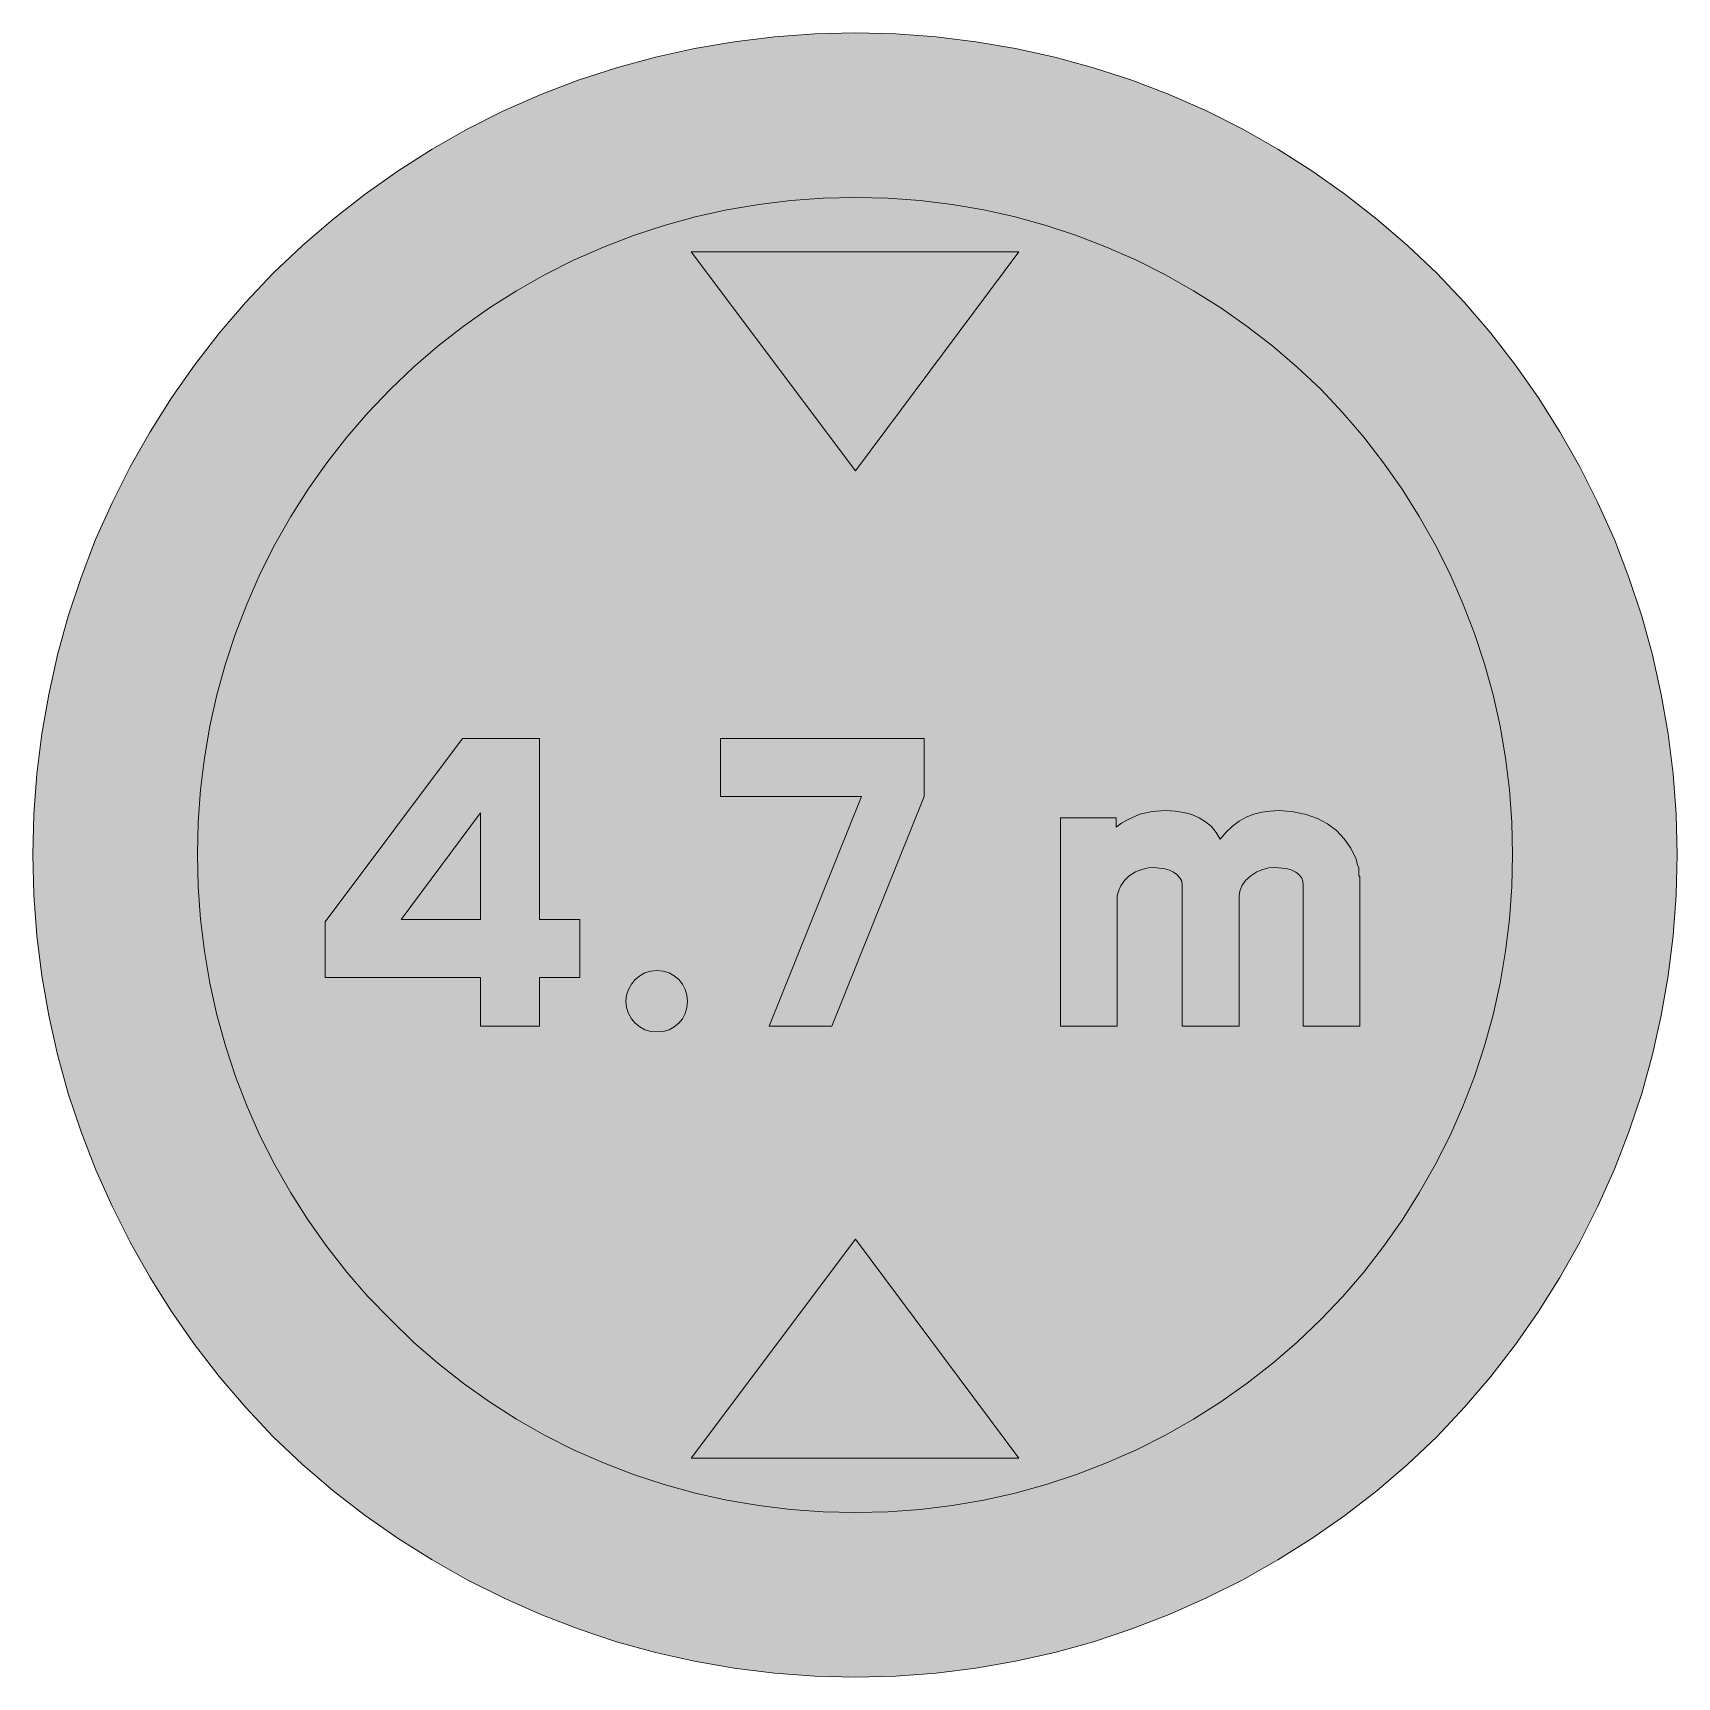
# Model space of a CAD drawing. Header units: metres. Extents: x 160 to 410, y 11 to 261.
import ezdxf

# ---------------------------------------------------------------- set-up
doc = ezdxf.new("R2010")
doc.units = ezdxf.units.M
for name, color, linetype, true_color in [('FILL_BLACK_000000', 7, 'Continuous', 0x000000), ('FILL_RED_FF0000', 7, 'Continuous', 0xff0000), ('FILL_WHITE_FFFFFF', 7, 'Continuous', 0xffffff)]:
    doc.layers.add(name, color=color, linetype=linetype, true_color=true_color)

msp = doc.modelspace()

# ---------------------------------------------------------------- hatches: boundary and pattern name
at = {"layer": 'FILL_BLACK_000000', "true_color": 0x000000}
h = msp.add_hatch(color=7, dxfattribs=at)
h.dxf.hatch_style = 1
h.paths.add_polyline_path([(259.74, 227.7), (309.6, 227.7), (284.76, 194.4), (259.74, 227.7)])
h = msp.add_hatch(color=7, dxfattribs=at)
h.dxf.hatch_style = 1
h.paths.add_polyline_path([(242.82, 117.36), (236.7, 117.36), (236.7, 109.98), (227.7, 109.98), (227.7, 117.36), (204.12, 117.36), (204.12, 125.82), (225, 153.72), (236.7, 153.72), (236.7, 126.18), (242.82, 126.18), (242.82, 117.36)])
h.paths.add_polyline_path([(227.7, 126.18), (227.7, 142.38), (215.64, 126.18), (227.7, 126.18)], flags=16)
h = msp.add_hatch(color=7, dxfattribs=at)
h.dxf.hatch_style = 1
h.paths.add_polyline_path([(285.66, 144.9), (264.24, 144.9), (264.24, 153.72), (295.2, 153.72), (295.2, 144.9), (281.16, 109.98), (271.62, 109.98), (285.66, 144.9)])
h = msp.add_hatch(color=7, dxfattribs=at)
h.dxf.hatch_style = 1
h.paths.add_polyline_path([(347.61, 134.03), (346.68, 133.81), (345.75, 133.42), (344.88, 132.84), (344.07, 132.11), (343.51, 131.31), (343.18, 130.51), (343.08, 129.78), (343.08, 109.98), (334.44, 109.98), (334.44, 131.58), (334.3, 132.1), (334.02, 132.58), (333.61, 133.01), (333.09, 133.38), (332.47, 133.68), (331.76, 133.91), (330.12, 134.1), (329.25, 134.03), (328.3, 133.81), (327.31, 133.42), (326.34, 132.84), (325.63, 132.11), (325.1, 131.31), (324.75, 130.51), (324.54, 129.78), (324.54, 109.98), (315.9, 109.98), (315.9, 141.66), (324.36, 141.66), (324.36, 140.22), (325.2, 140.83), (326.09, 141.34), (327.96, 142.2), (329.87, 142.6), (331.92, 142.74), (333.35, 142.67), (334.68, 142.47), (335.9, 142.13), (337, 141.66), (337.99, 141.05), (338.86, 140.31), (339.59, 139.43), (340.2, 138.42), (341.1, 139.48), (342.06, 140.39), (343.08, 141.13), (344.16, 141.73), (345.31, 142.18), (346.53, 142.5), (347.82, 142.68), (349.2, 142.74), (351.33, 142.56), (353.26, 142.17), (354.99, 141.56), (356.53, 140.74), (357.89, 139.7), (359.07, 138.46), (360.07, 137.01), (360.9, 135.36), (361.08, 134.46), (361.26, 134.1), (361.26, 133.74), (361.26, 132.84), (361.44, 132.66), (361.44, 109.98), (352.8, 109.98), (352.8, 131.4), (352.78, 131.94), (352.62, 132.48), (352.17, 133), (351.72, 133.38), (351.01, 133.72), (350.23, 133.94), (348.48, 134.1), (347.61, 134.03)])
h = msp.add_hatch(color=7, dxfattribs=at)
h.dxf.hatch_style = 1
h.paths.add_polyline_path([(259.11, 112.78), (258.85, 111.89), (258.43, 111.09), (257.87, 110.41), (257.19, 109.85), (256.39, 109.43), (255.5, 109.17), (254.52, 109.08), (253.6, 109.17), (252.73, 109.43), (251.93, 109.85), (251.23, 110.41), (250.66, 111.09), (250.22, 111.89), (249.94, 112.78), (249.84, 113.76), (249.94, 114.68), (250.22, 115.55), (250.66, 116.35), (251.23, 117.04), (251.93, 117.62), (252.73, 118.06), (253.6, 118.34), (254.52, 118.44), (255.5, 118.34), (256.39, 118.06), (257.19, 117.62), (257.87, 117.04), (258.43, 116.35), (258.85, 115.55), (259.11, 114.68), (259.2, 113.76), (259.11, 112.78)])
h = msp.add_hatch(color=7, dxfattribs=at)
h.dxf.hatch_style = 1
h.paths.add_polyline_path([(309.6, 44.28), (259.74, 44.28), (284.76, 77.58), (309.6, 44.28)])
at = {"layer": 'FILL_RED_FF0000', "true_color": 0xff0000}
h = msp.add_hatch(color=7, dxfattribs=at)
h.dxf.hatch_style = 1
h.paths.add_polyline_path([(409.53, 129.89), (409.08, 123.74), (408.32, 117.64), (407.27, 111.6), (405.93, 105.63), (404.29, 99.73), (402.36, 93.92), (400.14, 88.2), (397.64, 82.59), (394.88, 77.11), (391.87, 71.77), (388.6, 66.58), (385.08, 61.55), (381.33, 56.69), (377.35, 52.01), (373.14, 47.52), (368.66, 43.31), (364, 39.33), (359.16, 35.58), (354.15, 32.06), (348.97, 28.79), (343.63, 25.78), (338.12, 23.02), (332.46, 20.52), (326.74, 18.3), (320.93, 16.37), (315.04, 14.73), (309.08, 13.39), (303.06, 12.34), (297, 11.58), (290.89, 11.13), (284.76, 10.98), (278.57, 11.13), (272.42, 11.58), (266.32, 12.34), (260.28, 13.39), (254.31, 14.73), (248.41, 16.37), (242.6, 18.3), (236.88, 20.52), (231.22, 23.02), (225.71, 25.78), (220.37, 28.79), (215.19, 32.06), (210.18, 35.58), (205.34, 39.33), (200.68, 43.31), (196.2, 47.52), (191.99, 52.01), (188.01, 56.69), (184.26, 61.55), (180.74, 66.58), (177.47, 71.77), (174.46, 77.11), (171.7, 82.59), (169.2, 88.2), (166.98, 93.92), (165.05, 99.73), (163.41, 105.63), (162.07, 111.6), (161.02, 117.64), (160.26, 123.74), (159.81, 129.89), (159.66, 136.08), (159.81, 142.21), (160.26, 148.32), (161.02, 154.39), (162.07, 160.42), (163.41, 166.41), (165.05, 172.33), (166.98, 178.18), (169.2, 183.96), (171.7, 189.56), (174.46, 195.02), (177.47, 200.33), (180.74, 205.49), (184.26, 210.49), (188.01, 215.32), (191.99, 219.98), (196.2, 224.46), (200.68, 228.68), (205.34, 232.68), (210.18, 236.46), (215.19, 240.01), (220.37, 243.31), (225.71, 246.36), (231.22, 249.14), (236.88, 251.64), (242.6, 253.8), (248.41, 255.68), (254.31, 257.29), (260.28, 258.61), (266.32, 259.65), (272.42, 260.4), (278.57, 260.85), (284.76, 261), (290.89, 260.85), (297, 260.4), (303.06, 259.65), (309.08, 258.61), (315.04, 257.29), (320.93, 255.68), (326.74, 253.8), (332.46, 251.64), (338.12, 249.14), (343.63, 246.36), (348.97, 243.31), (354.15, 240.01), (359.16, 236.46), (364, 232.68), (368.66, 228.68), (373.14, 224.46), (377.35, 219.98), (381.33, 215.32), (385.08, 210.49), (388.6, 205.49), (391.87, 200.33), (394.88, 195.02), (397.64, 189.56), (400.14, 183.96), (402.36, 178.18), (404.29, 172.33), (405.93, 166.41), (407.27, 160.42), (408.32, 154.39), (409.08, 148.32), (409.53, 142.21), (409.68, 136.08), (409.53, 129.89)])
at = {"layer": 'FILL_WHITE_FFFFFF', "true_color": 0xffffff}
h = msp.add_hatch(color=7, dxfattribs=at)
h.dxf.hatch_style = 1
h.paths.add_polyline_path([(384.54, 131.15), (384.19, 126.24), (383.6, 121.35), (382.77, 116.5), (381.71, 111.71), (380.41, 106.97), (378.87, 102.31), (377.1, 97.74), (375.1, 93.26), (372.89, 88.88), (370.47, 84.61), (367.85, 80.46), (365.04, 76.45), (362.04, 72.58), (358.86, 68.87), (355.5, 65.34), (351.91, 61.92), (348.18, 58.7), (344.31, 55.66), (340.29, 52.83), (336.14, 50.2), (331.86, 47.77), (327.45, 45.56), (322.92, 43.56), (318.36, 41.79), (313.72, 40.25), (309.01, 38.95), (304.24, 37.89), (299.43, 37.06), (294.57, 36.47), (289.68, 36.12), (284.76, 36), (279.83, 36.12), (274.92, 36.47), (270.03, 37.06), (265.18, 37.89), (260.39, 38.95), (255.65, 40.25), (250.99, 41.79), (246.42, 43.56), (241.89, 45.56), (237.48, 47.77), (233.21, 50.2), (229.07, 52.83), (225.08, 55.66), (221.23, 58.7), (217.55, 61.92), (214.02, 65.34), (210.6, 68.87), (207.38, 72.58), (204.34, 76.45), (201.51, 80.46), (198.88, 84.61), (196.45, 88.88), (194.24, 93.26), (192.24, 97.74), (190.47, 102.31), (188.93, 106.97), (187.63, 111.71), (186.57, 116.5), (185.74, 121.35), (185.15, 126.24), (184.8, 131.15), (184.68, 136.08), (184.8, 141), (185.15, 145.89), (185.74, 150.75), (186.57, 155.56), (187.63, 160.33), (188.93, 165.04), (190.47, 169.68), (192.24, 174.24), (194.24, 178.77), (196.45, 183.18), (198.88, 187.46), (201.51, 191.61), (204.34, 195.63), (207.38, 199.5), (210.6, 203.23), (214.02, 206.82), (217.55, 210.18), (221.23, 213.36), (225.08, 216.36), (229.07, 219.17), (233.21, 221.79), (237.48, 224.21), (241.89, 226.42), (246.42, 228.42), (250.99, 230.19), (255.65, 231.73), (260.39, 233.03), (265.18, 234.09), (270.03, 234.92), (274.92, 235.51), (279.83, 235.86), (284.76, 235.98), (289.68, 235.86), (294.57, 235.51), (299.43, 234.92), (304.24, 234.09), (309.01, 233.03), (313.72, 231.73), (318.36, 230.19), (322.92, 228.42), (327.45, 226.42), (331.86, 224.21), (336.14, 221.79), (340.29, 219.17), (344.31, 216.36), (348.18, 213.36), (351.91, 210.18), (355.5, 206.82), (358.86, 203.23), (362.04, 199.5), (365.04, 195.63), (367.85, 191.61), (370.47, 187.46), (372.89, 183.18), (375.1, 178.77), (377.1, 174.24), (378.87, 169.68), (380.41, 165.04), (381.71, 160.33), (382.77, 155.56), (383.6, 150.75), (384.19, 145.89), (384.54, 141), (384.66, 136.08), (384.54, 131.15)])

# ---------------------------------------------------------------- linework, layer by layer
at = {"layer": 'FILL_BLACK_000000', "lineweight": 0, "true_color": 0x000000}
for points in [[(259.74, 227.7), (309.6, 227.7), (284.76, 194.4)], [(242.82, 117.36), (236.7, 117.36), (236.7, 109.98), (227.7, 109.98), (227.7, 117.36), (204.12, 117.36), (204.12, 125.82), (225, 153.72), (236.7, 153.72), (236.7, 126.18), (242.82, 126.18)], [(285.66, 144.9), (264.24, 144.9), (264.24, 153.72), (295.2, 153.72), (295.2, 144.9), (281.16, 109.98), (271.62, 109.98)], [(347.61, 134.03), (346.68, 133.81), (345.75, 133.42), (344.88, 132.84), (344.07, 132.11), (343.51, 131.31), (343.18, 130.51), (343.08, 129.78), (343.08, 109.98), (334.44, 109.98), (334.44, 131.58), (334.3, 132.1), (334.02, 132.58), (333.61, 133.01), (333.09, 133.38), (332.47, 133.68), (331.76, 133.91), (330.12, 134.1), (329.25, 134.03), (328.3, 133.81), (327.31, 133.42), (326.34, 132.84), (325.63, 132.11), (325.1, 131.31), (324.75, 130.51), (324.54, 129.78), (324.54, 109.98), (315.9, 109.98), (315.9, 141.66), (324.36, 141.66), (324.36, 140.22), (325.2, 140.83), (326.09, 141.34), (327.96, 142.2), (329.87, 142.6), (331.92, 142.74), (333.35, 142.67), (334.68, 142.47), (335.9, 142.13), (337, 141.66), (337.99, 141.05), (338.86, 140.31), (339.59, 139.43), (340.2, 138.42), (341.1, 139.48), (342.06, 140.39), (343.08, 141.13), (344.16, 141.73), (345.31, 142.18), (346.53, 142.5), (347.82, 142.68), (349.2, 142.74), (351.33, 142.56), (353.26, 142.17), (354.99, 141.56), (356.53, 140.74), (357.89, 139.7), (359.07, 138.46), (360.07, 137.01), (360.9, 135.36), (361.08, 134.46), (361.26, 134.1), (361.26, 133.74), (361.26, 132.84), (361.44, 132.66), (361.44, 109.98), (352.8, 109.98), (352.8, 131.4), (352.78, 131.94), (352.62, 132.48), (352.17, 133), (351.72, 133.38), (351.01, 133.72), (350.23, 133.94), (348.48, 134.1)], [(227.7, 126.18), (227.7, 142.38), (215.64, 126.18)], [(259.11, 112.78), (258.85, 111.89), (258.43, 111.09), (257.87, 110.41), (257.19, 109.85), (256.39, 109.43), (255.5, 109.17), (254.52, 109.08), (253.6, 109.17), (252.73, 109.43), (251.93, 109.85), (251.23, 110.41), (250.66, 111.09), (250.22, 111.89), (249.94, 112.78), (249.84, 113.76), (249.94, 114.68), (250.22, 115.55), (250.66, 116.35), (251.23, 117.04), (251.93, 117.62), (252.73, 118.06), (253.6, 118.34), (254.52, 118.44), (255.5, 118.34), (256.39, 118.06), (257.19, 117.62), (257.87, 117.04), (258.43, 116.35), (258.85, 115.55), (259.11, 114.68), (259.2, 113.76)], [(309.6, 44.28), (259.74, 44.28), (284.76, 77.58)]]:
    msp.add_lwpolyline(points, close=True, dxfattribs=at)
at = {"layer": 'FILL_RED_FF0000', "lineweight": 0, "true_color": 0xff0000}
msp.add_lwpolyline([(409.53, 129.89), (409.08, 123.74), (408.32, 117.64), (407.27, 111.6), (405.93, 105.63), (404.29, 99.73), (402.36, 93.92), (400.14, 88.2), (397.64, 82.59), (394.88, 77.11), (391.87, 71.77), (388.6, 66.58), (385.08, 61.55), (381.33, 56.69), (377.35, 52.01), (373.14, 47.52), (368.66, 43.31), (364, 39.33), (359.16, 35.58), (354.15, 32.06), (348.97, 28.79), (343.63, 25.78), (338.12, 23.02), (332.46, 20.52), (326.74, 18.3), (320.93, 16.37), (315.04, 14.73), (309.08, 13.39), (303.06, 12.34), (297, 11.58), (290.89, 11.13), (284.76, 10.98), (278.57, 11.13), (272.42, 11.58), (266.32, 12.34), (260.28, 13.39), (254.31, 14.73), (248.41, 16.37), (242.6, 18.3), (236.88, 20.52), (231.22, 23.02), (225.71, 25.78), (220.37, 28.79), (215.19, 32.06), (210.18, 35.58), (205.34, 39.33), (200.68, 43.31), (196.2, 47.52), (191.99, 52.01), (188.01, 56.69), (184.26, 61.55), (180.74, 66.58), (177.47, 71.77), (174.46, 77.11), (171.7, 82.59), (169.2, 88.2), (166.98, 93.92), (165.05, 99.73), (163.41, 105.63), (162.07, 111.6), (161.02, 117.64), (160.26, 123.74), (159.81, 129.89), (159.66, 136.08), (159.81, 142.21), (160.26, 148.32), (161.02, 154.39), (162.07, 160.42), (163.41, 166.41), (165.05, 172.33), (166.98, 178.18), (169.2, 183.96), (171.7, 189.56), (174.46, 195.02), (177.47, 200.33), (180.74, 205.49), (184.26, 210.49), (188.01, 215.32), (191.99, 219.98), (196.2, 224.46), (200.68, 228.68), (205.34, 232.68), (210.18, 236.46), (215.19, 240.01), (220.37, 243.31), (225.71, 246.36), (231.22, 249.14), (236.88, 251.64), (242.6, 253.8), (248.41, 255.68), (254.31, 257.29), (260.28, 258.61), (266.32, 259.65), (272.42, 260.4), (278.57, 260.85), (284.76, 261), (290.89, 260.85), (297, 260.4), (303.06, 259.65), (309.08, 258.61), (315.04, 257.29), (320.93, 255.68), (326.74, 253.8), (332.46, 251.64), (338.12, 249.14), (343.63, 246.36), (348.97, 243.31), (354.15, 240.01), (359.16, 236.46), (364, 232.68), (368.66, 228.68), (373.14, 224.46), (377.35, 219.98), (381.33, 215.32), (385.08, 210.49), (388.6, 205.49), (391.87, 200.33), (394.88, 195.02), (397.64, 189.56), (400.14, 183.96), (402.36, 178.18), (404.29, 172.33), (405.93, 166.41), (407.27, 160.42), (408.32, 154.39), (409.08, 148.32), (409.53, 142.21), (409.68, 136.08)], close=True, dxfattribs=at)
at = {"layer": 'FILL_WHITE_FFFFFF', "lineweight": 0, "true_color": 0xff0000}
msp.add_lwpolyline([(384.54, 131.15), (384.19, 126.24), (383.6, 121.35), (382.77, 116.5), (381.71, 111.71), (380.41, 106.97), (378.87, 102.31), (377.1, 97.74), (375.1, 93.26), (372.89, 88.88), (370.47, 84.61), (367.85, 80.46), (365.04, 76.45), (362.04, 72.58), (358.86, 68.87), (355.5, 65.34), (351.91, 61.92), (348.18, 58.7), (344.31, 55.66), (340.29, 52.83), (336.14, 50.2), (331.86, 47.77), (327.45, 45.56), (322.92, 43.56), (318.36, 41.79), (313.72, 40.25), (309.01, 38.95), (304.24, 37.89), (299.43, 37.06), (294.57, 36.47), (289.68, 36.12), (284.76, 36), (279.83, 36.12), (274.92, 36.47), (270.03, 37.06), (265.18, 37.89), (260.39, 38.95), (255.65, 40.25), (250.99, 41.79), (246.42, 43.56), (241.89, 45.56), (237.48, 47.77), (233.21, 50.2), (229.07, 52.83), (225.08, 55.66), (221.23, 58.7), (217.55, 61.92), (214.02, 65.34), (210.6, 68.87), (207.38, 72.58), (204.34, 76.45), (201.51, 80.46), (198.88, 84.61), (196.45, 88.88), (194.24, 93.26), (192.24, 97.74), (190.47, 102.31), (188.93, 106.97), (187.63, 111.71), (186.57, 116.5), (185.74, 121.35), (185.15, 126.24), (184.8, 131.15), (184.68, 136.08), (184.8, 141), (185.15, 145.89), (185.74, 150.75), (186.57, 155.56), (187.63, 160.33), (188.93, 165.04), (190.47, 169.68), (192.24, 174.24), (194.24, 178.77), (196.45, 183.18), (198.88, 187.46), (201.51, 191.61), (204.34, 195.63), (207.38, 199.5), (210.6, 203.23), (214.02, 206.82), (217.55, 210.18), (221.23, 213.36), (225.08, 216.36), (229.07, 219.17), (233.21, 221.79), (237.48, 224.21), (241.89, 226.42), (246.42, 228.42), (250.99, 230.19), (255.65, 231.73), (260.39, 233.03), (265.18, 234.09), (270.03, 234.92), (274.92, 235.51), (279.83, 235.86), (284.76, 235.98), (289.68, 235.86), (294.57, 235.51), (299.43, 234.92), (304.24, 234.09), (309.01, 233.03), (313.72, 231.73), (318.36, 230.19), (322.92, 228.42), (327.45, 226.42), (331.86, 224.21), (336.14, 221.79), (340.29, 219.17), (344.31, 216.36), (348.18, 213.36), (351.91, 210.18), (355.5, 206.82), (358.86, 203.23), (362.04, 199.5), (365.04, 195.63), (367.85, 191.61), (370.47, 187.46), (372.89, 183.18), (375.1, 178.77), (377.1, 174.24), (378.87, 169.68), (380.41, 165.04), (381.71, 160.33), (382.77, 155.56), (383.6, 150.75), (384.19, 145.89), (384.54, 141), (384.66, 136.08)], close=True, dxfattribs=at)

doc.saveas('drawing.dxf')
